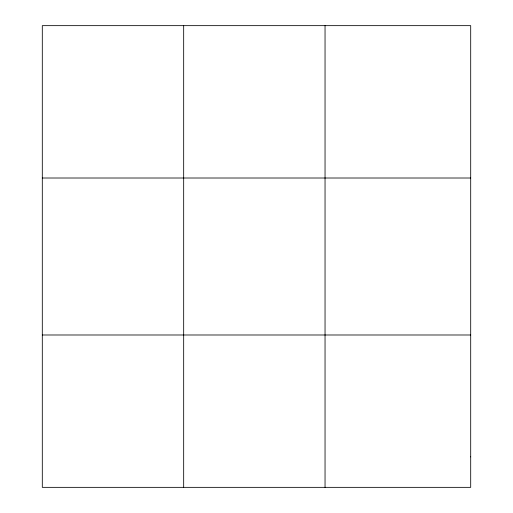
<?xml version="1.0" encoding="UTF-8"?>
<svg xmlns="http://www.w3.org/2000/svg" width="513" height="513" viewBox="0 0 513 513"><rect width="100%" height="100%" fill="white"/><g stroke="black" fill="none" stroke-linecap="round" stroke-linejoin="round"><path stroke-width="0.77" d="M183.673 25.65L183.673 487.35M325.043 25.65L325.043 487.35M42.303 178.011L470.697 178.011M42.303 334.989L470.697 334.989M470.697 456.878L470.697 487.35L42.303 487.35L42.303 25.65L470.697 25.65L470.697 456.878"/></g></svg>
